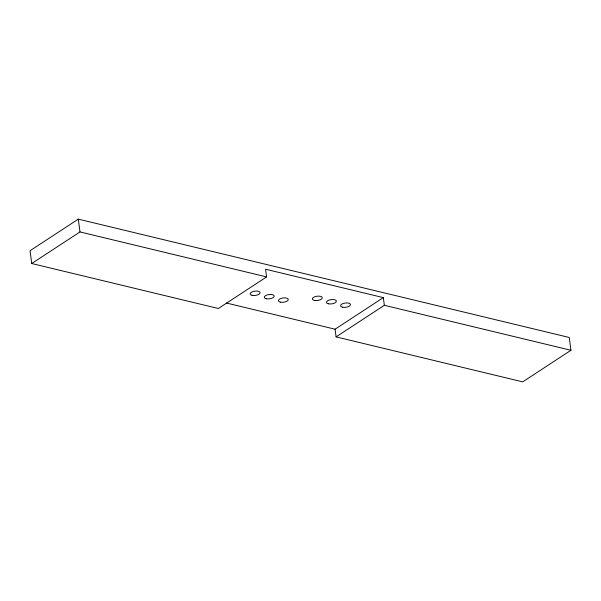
<?xml version="1.0" encoding="UTF-8"?>
<svg xmlns="http://www.w3.org/2000/svg" width="601" height="601" viewBox="0 0 601 601"><rect width="100%" height="100%" fill="white"/><g stroke="black" fill="none" stroke-linecap="round" stroke-linejoin="round"><path stroke-width="0.9" d="M336.087 336.883L522.697 381.868L570.95 350.278L569.267 337.484L78.303 219.132L30.05 250.722L31.733 263.516L218.343 308.501L266.596 276.918L265.582 269.233L383.325 297.615L384.339 305.3L336.087 336.883L335.08 329.205L383.325 297.615M31.733 263.516L79.986 231.933L266.596 276.918M384.339 305.3L570.95 350.278M226.464 303.024L335.08 329.205M78.303 219.132L79.986 231.933M252.044 295.309A5.003 2.156 -7.5 0 0 260.06 293.078A5.003 2.156 -7.5 0 0 253.329 291.455A5.003 2.156 -7.5 0 0 252.044 295.309M266.153 298.712A5.003 2.156 -7.5 0 0 274.169 296.481A5.003 2.156 -7.5 0 0 267.43 294.858A5.003 2.156 -7.5 0 0 266.153 298.712M280.276 302.115A5.003 2.156 -7.5 0 0 288.277 299.869A5.003 2.156 -7.5 0 0 281.516 298.269A5.003 2.156 -7.5 0 0 280.276 302.115M314.886 300.508A5.003 2.156 -7.5 0 0 322.279 297.788A5.003 2.156 -7.5 0 0 314.759 296.766A5.003 2.156 -7.5 0 0 314.886 300.508M328.311 303.783A5.003 2.156 -7.5 0 0 336.327 301.552A5.003 2.156 -7.5 0 0 329.596 299.929A5.003 2.156 -7.5 0 0 328.311 303.783M342.42 307.186A5.003 2.156 -7.5 0 0 350.436 304.955A5.003 2.156 -7.5 0 0 343.704 303.332A5.003 2.156 -7.5 0 0 342.42 307.186"/></g></svg>
